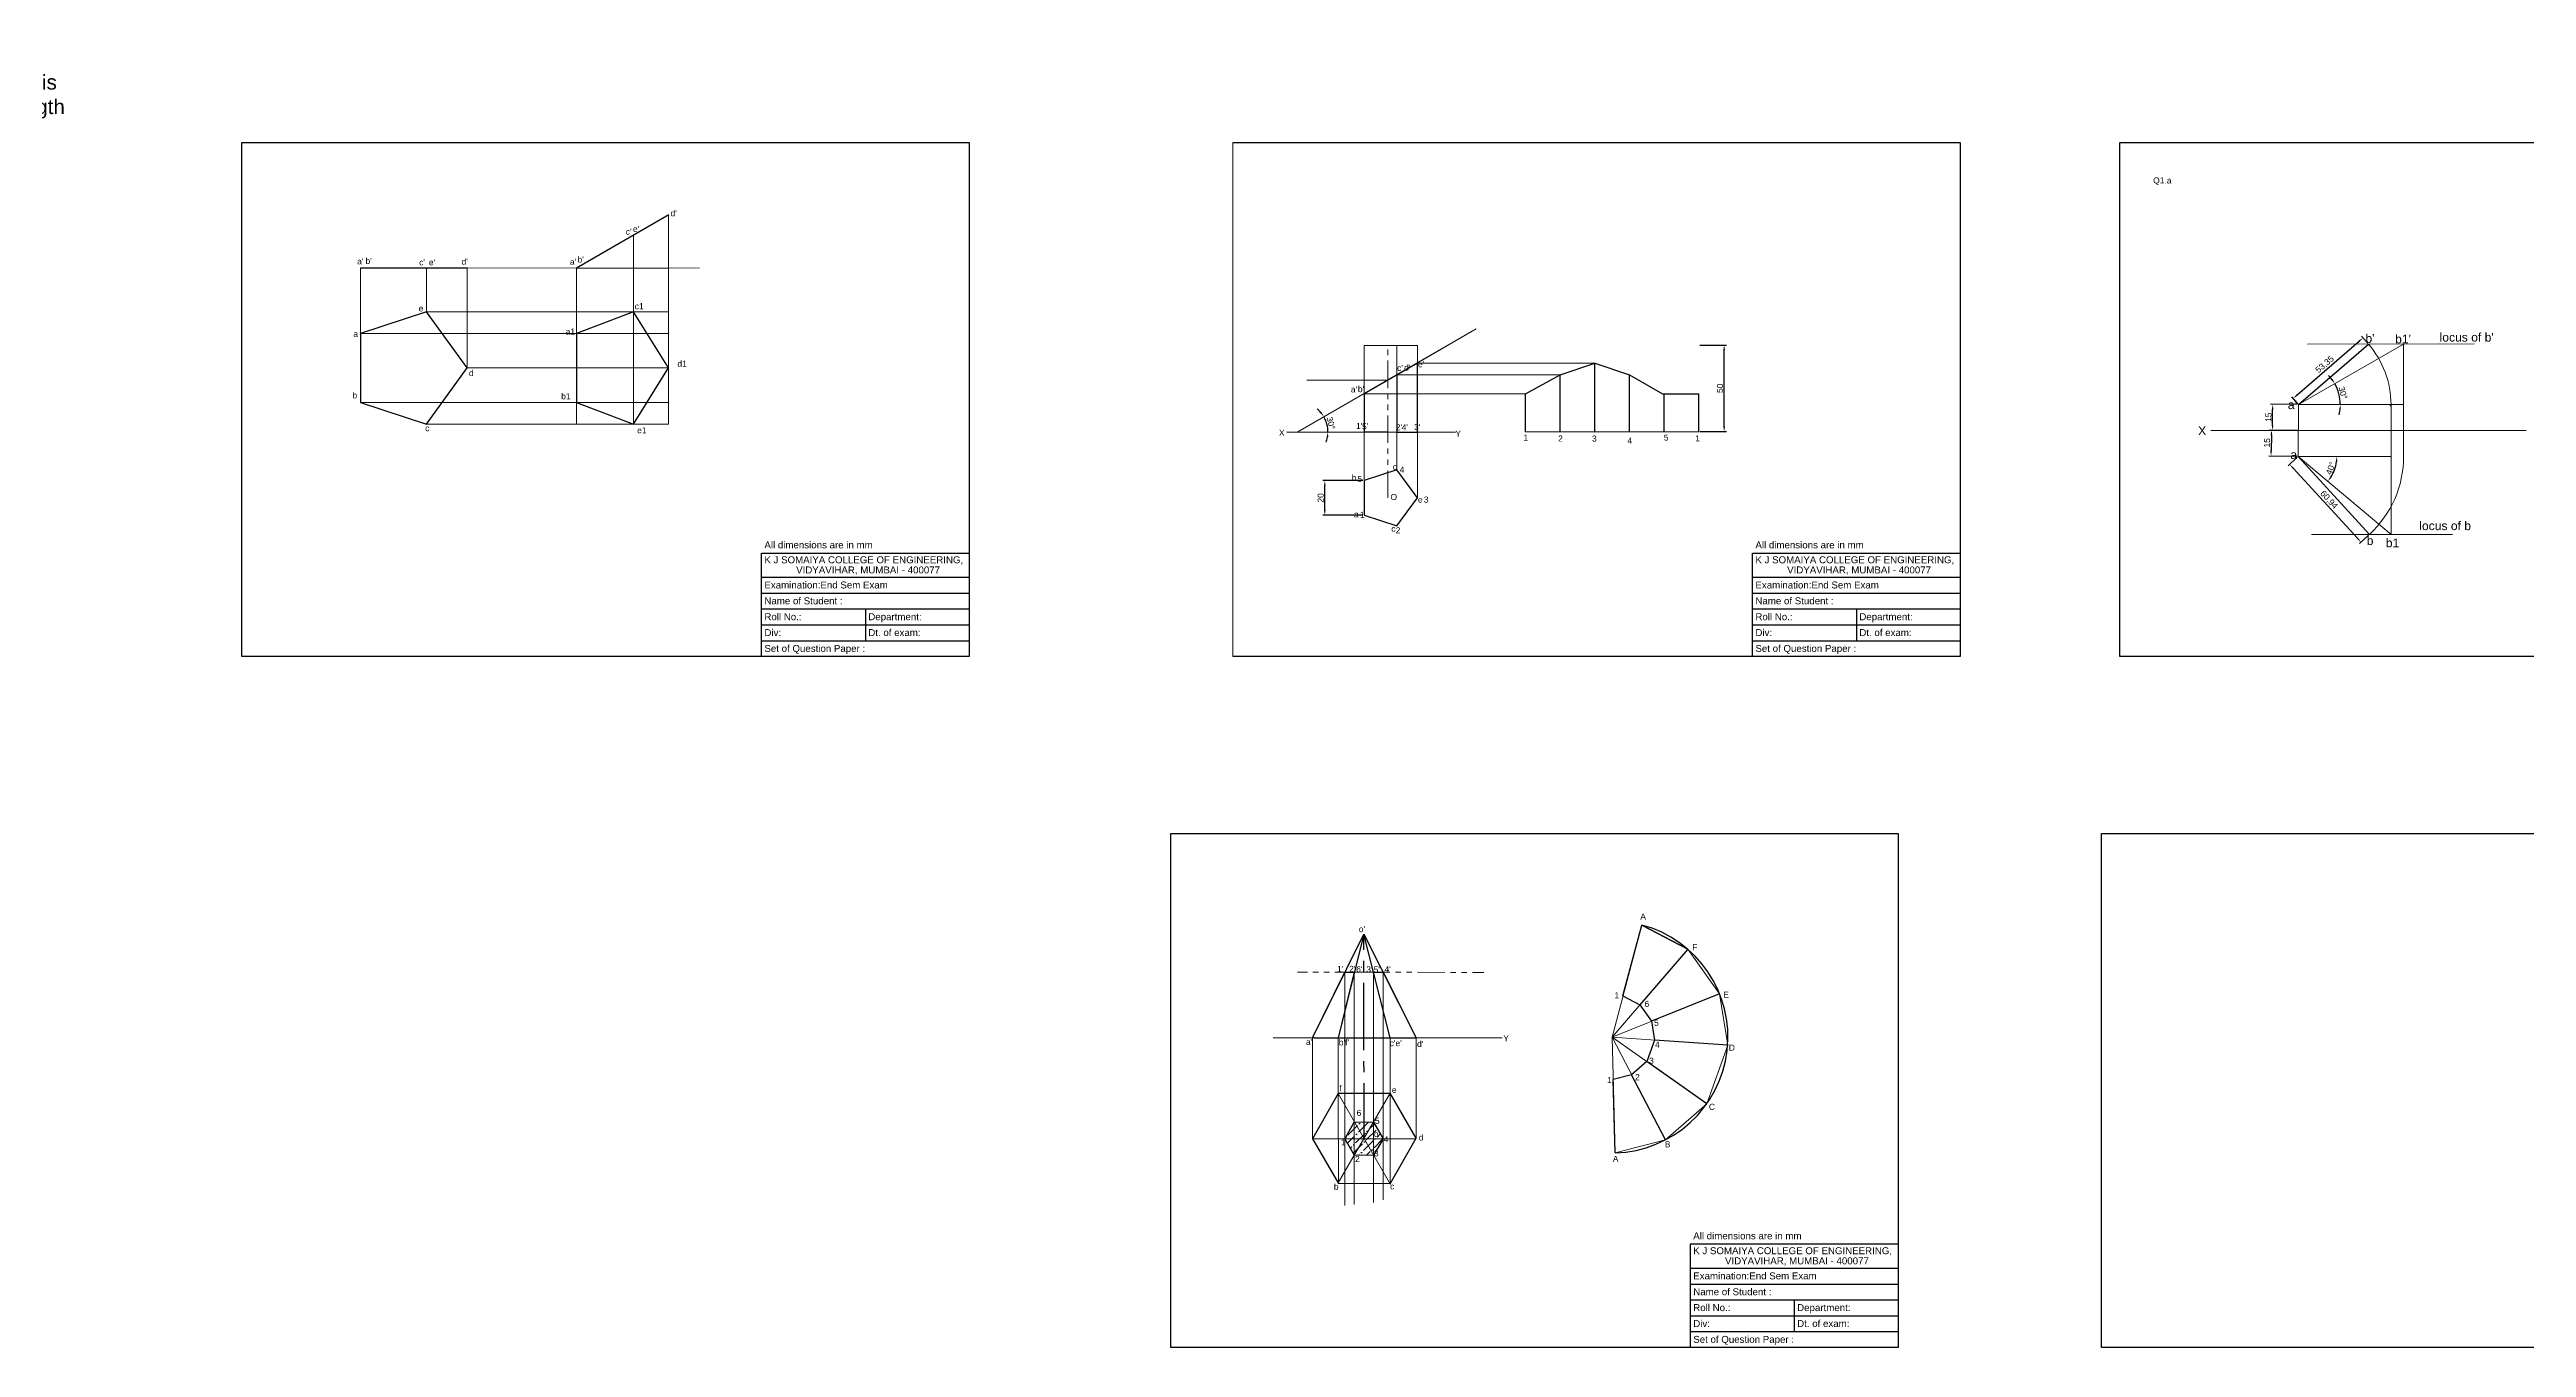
# Model space of a CAD drawing. Header units: millimetres. Extents: x 2649 to 6569, y 570 to 2859.
# Drawn here: x 3598 to 5028, y 570 to 1320 of the extents above; entities that cross this region are included whole.
import ezdxf

# ---------------------------------------------------------------- set-up
doc = ezdxf.new("R2010")
doc.units = ezdxf.units.MM
doc.linetypes.add('CENTER', pattern=[50.8, 31.75, -6.35, 6.35, -6.35])
doc.linetypes.add('PHANTOM2', pattern=[31.75, 15.875, -3.175, 3.175, -3.175, 3.175, -3.175])
doc.styles.get("Standard").update_dxf_attribs({"font": 'arial.ttf', "height": 3.5})
doc.dimstyles.new('ISO-25', dxfattribs={"dimtxt": 3, "dimasz": 3, "dimexe": 1.25, "dimexo": 0.625, "dimtad": 1, "dimtxsty": 'Standard', "dimcen": 2.5, "dimadec": 0, "dimazin": 0, "dimtfac": 1, "dimtmove": 0, "dimatfit": 3, "dimfxl": 1, "dimarcsym": 0})

# ---------------------------------------------------------------- blocks, each defined once
blk = doc.blocks.new('*D36')
at = {"color": 0, "lineweight": -2, "transparency": 16777216}
for start, end in [(39.9355, 49.8709), (359.8942, 30), (340.0233, 349.9587)]:
    blk.add_arc((4318.9, 1099.1), 17.3, start, end, dxfattribs=at)
at = {"color": 0, "lineweight": 9, "transparency": 16777216}
for points in [[(4332.6, 1110.5), (4331.7, 1110), (4333.9, 1107.8)], [(4335.4, 1096.1), (4336.4, 1096.1), (4336.2, 1099.1)]]:
    blk.add_solid(points, dxfattribs=at)
at = {"layer": 'Defpoints', "color": 0, "lineweight": 9, "transparency": 16777216}
for p in [(4421.9, 1158.6), (4335.9, 1102.1), (4312.5, 1099.1), (4318.9, 1099.1), (4408.7, 1099)]:
    blk.add_point(p, dxfattribs=at)
at = {"color": 0, "lineweight": 9, "transparency": 16777216, "insert": (4337.9, 1104.2), "char_height": 3.5, "attachment_point": 5, "rotation": 284.9471}
blk.add_mtext('30°', dxfattribs=at)
blk = doc.blocks.new('*D37')
at = {"color": 0, "lineweight": -2, "transparency": 16777216}
for p, q in [((4551, 1149.3), (4566.3, 1149.3)), ((4565, 1102.3), (4565, 1146.3)), ((4551, 1099.3), (4566.3, 1099.3))]:
    blk.add_line(p, q, dxfattribs=at)
at = {"color": 0, "lineweight": 9, "transparency": 16777216}
for points in [[(4564.5, 1146.3), (4565.5, 1146.3), (4565, 1149.3)], [(4564.5, 1102.3), (4565.5, 1102.3), (4565, 1099.3)]]:
    blk.add_solid(points, dxfattribs=at)
at = {"layer": 'Defpoints', "color": 0, "lineweight": 9, "transparency": 16777216}
for p in [(4550.3, 1149.3), (4565, 1149.3), (4550.3, 1099.3)]:
    blk.add_point(p, dxfattribs=at)
at = {"color": 0, "lineweight": 9, "transparency": 16777216, "insert": (4562.6, 1124.3), "char_height": 3.5, "attachment_point": 5, "rotation": 90}
blk.add_mtext('50', dxfattribs=at)
blk = doc.blocks.new('*D38')
at = {"color": 0, "lineweight": -2, "transparency": 16777216}
for p, q in [((4356.4, 1071), (4333.2, 1071)), ((4334.4, 1054), (4334.4, 1068)), ((4356.4, 1051), (4333.2, 1051))]:
    blk.add_line(p, q, dxfattribs=at)
at = {"color": 0, "lineweight": 9, "transparency": 16777216}
for points in [[(4333.9, 1068), (4334.9, 1068), (4334.4, 1071)], [(4333.9, 1054), (4334.9, 1054), (4334.4, 1051)]]:
    blk.add_solid(points, dxfattribs=at)
at = {"layer": 'Defpoints', "color": 0, "lineweight": 9, "transparency": 16777216}
for p in [(4334.4, 1071), (4357, 1071), (4357, 1051)]:
    blk.add_point(p, dxfattribs=at)
at = {"color": 0, "lineweight": 9, "transparency": 16777216, "insert": (4332, 1061), "char_height": 3.5, "attachment_point": 5, "rotation": 90}
blk.add_mtext('20', dxfattribs=at)
blk = doc.blocks.new('*D39')
at = {"color": 0, "lineweight": -2, "transparency": 16777216}
for p, q in [((4896.1, 1114.9), (4880.5, 1115.1)), ((4881.7, 1103), (4881.7, 1112)), ((4895.9, 1099.9), (4880.4, 1100.1))]:
    blk.add_line(p, q, dxfattribs=at)
at = {"color": 0, "lineweight": 9, "transparency": 16777216}
for points in [[(4881.2, 1112), (4882.2, 1112), (4881.8, 1115)], [(4881.2, 1103), (4882.2, 1103), (4881.6, 1100)]]:
    blk.add_solid(points, dxfattribs=at)
at = {"layer": 'Defpoints', "color": 0, "lineweight": 9, "transparency": 16777216}
for p in [(4881.8, 1115), (4896.7, 1114.9), (4896.6, 1099.9)]:
    blk.add_point(p, dxfattribs=at)
at = {"color": 0, "lineweight": 9, "transparency": 16777216, "insert": (4879.3, 1107.6), "char_height": 3.5, "attachment_point": 5, "rotation": 89.3872}
blk.add_mtext('15', dxfattribs=at)
blk = doc.blocks.new('*D40')
at = {"color": 0, "lineweight": -2, "transparency": 16777216}
for p, q in [((4896.1, 1099.9), (4879.9, 1100.2)), ((4881, 1097.2), (4880.8, 1088.2)), ((4895.8, 1084.9), (4879.5, 1085.2))]:
    blk.add_line(p, q, dxfattribs=at)
at = {"color": 0, "lineweight": 9, "transparency": 16777216}
for points in [[(4880.3, 1088.2), (4881.3, 1088.2), (4880.8, 1085.2)], [(4880.5, 1097.2), (4881.5, 1097.2), (4881.1, 1100.2)]]:
    blk.add_solid(points, dxfattribs=at)
at = {"layer": 'Defpoints', "color": 0, "lineweight": 9, "transparency": 16777216}
for p in [(4896.7, 1099.9), (4880.8, 1085.2), (4896.4, 1084.9)]:
    blk.add_point(p, dxfattribs=at)
at = {"color": 0, "lineweight": 9, "transparency": 16777216, "insert": (4878.5, 1092.8), "char_height": 3.5, "attachment_point": 5, "rotation": 88.7744}
blk.add_mtext('15', dxfattribs=at)
blk = doc.blocks.new('*D41')
at = {"color": 0, "lineweight": -2, "transparency": 16777216}
for p, q in [((4895.8, 1120.5), (4931.6, 1151.5)), ((4936.6, 1150.3), (4933.1, 1154.4)), ((4896.3, 1115.4), (4892.8, 1119.4))]:
    blk.add_line(p, q, dxfattribs=at)
at = {"color": 0, "lineweight": 9, "transparency": 16777216}
for points in [[(4931.3, 1151.9), (4931.9, 1151.1), (4933.9, 1153.5)], [(4895.5, 1120.8), (4896.2, 1120.1), (4893.6, 1118.5)]]:
    blk.add_solid(points, dxfattribs=at)
at = {"layer": 'Defpoints', "color": 0, "lineweight": 9, "transparency": 16777216}
for p in [(4933.9, 1153.5), (4937, 1149.8), (4896.7, 1114.9)]:
    blk.add_point(p, dxfattribs=at)
at = {"color": 0, "lineweight": 9, "transparency": 16777216, "insert": (4911.9, 1138), "char_height": 3.5, "attachment_point": 5, "rotation": 40.9505}
blk.add_mtext('53,35', dxfattribs=at)
blk = doc.blocks.new('*D42')
at = {"color": 0, "lineweight": -2, "transparency": 16777216}
for p, q in [((4895.9, 1084.5), (4890.6, 1079.6)), ((4893.6, 1078.2), (4930.7, 1037.7)), ((4937.1, 1039.5), (4931.8, 1034.6))]:
    blk.add_line(p, q, dxfattribs=at)
at = {"color": 0, "lineweight": 9, "transparency": 16777216}
for points in [[(4893.9, 1078.5), (4893.2, 1077.9), (4891.5, 1080.4)], [(4931, 1038), (4930.3, 1037.4), (4932.7, 1035.5)]]:
    blk.add_solid(points, dxfattribs=at)
at = {"layer": 'Defpoints', "color": 0, "lineweight": 9, "transparency": 16777216}
for p in [(4896.4, 1084.9), (4932.7, 1035.5), (4937.6, 1039.9)]:
    blk.add_point(p, dxfattribs=at)
at = {"color": 0, "lineweight": 9, "transparency": 16777216, "insert": (4914.1, 1059.8), "char_height": 3.5, "attachment_point": 5, "rotation": 312.4876}
blk.add_mtext('60,94', dxfattribs=at)
blk = doc.blocks.new('*D43')
at = {"color": 0, "lineweight": -2, "transparency": 16777216}
for start, end in [(37.1368, 44.2735), (360, 30), (345.7265, 352.8632)]:
    blk.add_arc((4896.7, 1114.9), 24.1, start, end, dxfattribs=at)
at = {"color": 0, "lineweight": 9, "transparency": 16777216}
for points in [[(4916.4, 1129.7), (4915.5, 1129.2), (4917.6, 1126.9)], [(4920.1, 1111.9), (4921.1, 1111.9), (4920.8, 1114.9)]]:
    blk.add_solid(points, dxfattribs=at)
at = {"layer": 'Defpoints', "color": 0, "lineweight": 9, "transparency": 16777216}
for p in [(4957.3, 1149.9), (4920.5, 1119.1), (4896.7, 1114.9), (4896.7, 1114.9), (4950.1, 1114.9)]:
    blk.add_point(p, dxfattribs=at)
at = {"color": 0, "lineweight": 9, "transparency": 16777216, "insert": (4922.3, 1121.7), "char_height": 3.5, "attachment_point": 5, "rotation": 285}
blk.add_mtext('30°', dxfattribs=at)
blk = doc.blocks.new('*D44')
at = {"color": 0, "lineweight": -2, "transparency": 16777216}
blk.add_arc((4896.4, 1084.9), 22.4, 327.7465, 352.3118, dxfattribs=at)
at = {"color": 0, "lineweight": 9, "transparency": 16777216}
for points in [[(4915.7, 1072.7), (4914.9, 1073.2), (4913.6, 1070.5)], [(4918.1, 1081.9), (4919.1, 1081.9), (4918.8, 1084.9)]]:
    blk.add_solid(points, dxfattribs=at)
at = {"layer": 'Defpoints', "color": 0, "lineweight": 9, "transparency": 16777216}
for p in [(4896.4, 1084.9), (4896.4, 1084.9), (4916.4, 1074.9), (4950.1, 1084.9), (4950.1, 1039.9)]:
    blk.add_point(p, dxfattribs=at)
at = {"color": 0, "lineweight": 9, "transparency": 16777216, "insert": (4915.2, 1078.1), "char_height": 3.5, "attachment_point": 5, "rotation": 70.0291}
blk.add_mtext('40°', dxfattribs=at)

msp = doc.modelspace()

# ---------------------------------------------------------------- hatches: boundary and pattern name
at = {"lineweight": 30, "transparency": 33554687}
h = msp.add_hatch(dxfattribs=at)
h.set_pattern_fill('ANSI36', color=256)
h.set_pattern_definition([(45, (576.5506, 24.432), (1.683798, 6.173926), [7.9375, -1.5875, 0, -1.5875])])
h.paths.add_polyline_path([(4351.431, 700.633), (4351.431, 690.811), (4356.873, 690.811), (4356.987, 691.009)])
h.paths.add_polyline_path([(4356.873, 690.811), (4351.431, 690.811), (4351.431, 681.39), (4351.432, 681.388)])
h.paths.add_polyline_path([(4351.431, 690.811), (4345.992, 690.811), (4351.431, 681.39)])
h.paths.add_polyline_path([(4351.431, 700.633), (4345.992, 690.811), (4351.431, 690.811)])
h.paths.add_polyline_path([(4357.082, 700.541), (4351.431, 700.633), (4356.987, 691.009), (4357.101, 691.206)])
h.paths.add_polyline_path([(4362.439, 700.453), (4357.082, 700.541), (4357.101, 691.206)])
h.paths.add_polyline_path([(4362.439, 700.453), (4357.101, 691.206), (4356.987, 691.009), (4357.102, 690.811), (4362.439, 690.811)])
h.paths.add_polyline_path([(4368.015, 690.811), (4362.439, 690.811), (4362.439, 681.566), (4362.558, 681.36)])
h.paths.add_polyline_path([(4362.439, 700.453), (4362.439, 690.811), (4368.015, 690.811)])
h.paths.add_polyline_path([(4362.439, 690.811), (4357.102, 690.811), (4362.439, 681.566)], flags=17)
h.paths.add_polyline_path([(4357.102, 690.811), (4356.873, 690.811), (4351.432, 681.388), (4362.439, 681.566)])
h.paths.add_polyline_path([(4361.825, 679.713), (4366.332, 679.713), (4366.332, 685.078), (4361.825, 685.078)], flags=9)
h.paths.add_polyline_path([(4362.039, 691.085), (4366.084, 691.085), (4366.084, 695.06), (4362.039, 695.06)], flags=9)

# ---------------------------------------------------------------- linework, layer by layer
at = {"transparency": 33554687}
for p, q in [((3709.112, 1266.341), (4129.112, 1266.341)), ((3709.112, 969.341), (3709.112, 1266.341)), ((4129.112, 1266.341), (4129.112, 969.341)), ((4281.372, 1266.341), (4701.372, 1266.341)), ((4701.372, 1266.341), (4701.372, 969.341)), ((4793.456, 1266.341), (5213.456, 1266.341)), ((4793.456, 969.341), (4793.456, 1266.341)), ((4009.112, 1029.164), (4129.112, 1029.164)), ((4009.112, 969.341), (4009.112, 1029.164)), ((4581.372, 1029.164), (4701.372, 1029.164)), ((4581.372, 969.341), (4581.372, 1029.164)), ((4009.112, 1015.174), (4129.112, 1015.174)), ((4009.112, 1006.008), (4129.112, 1006.008)), ((4581.372, 1015.174), (4701.372, 1015.174)), ((4581.372, 1006.008), (4701.372, 1006.008)), ((4009.112, 996.841), (4129.112, 996.841)), ((4009.112, 987.674), (4129.112, 987.674)), ((4069.112, 996.841), (4069.112, 978.508)), ((4581.372, 996.841), (4701.372, 996.841)), ((4581.372, 987.674), (4701.372, 987.674)), ((4641.372, 996.841), (4641.372, 978.508)), ((4009.112, 978.508), (4129.112, 978.508)), ((4581.372, 978.508), (4701.372, 978.508)), ((4129.112, 969.341), (3709.112, 969.341)), ((4129.112, 969.341), (4009.112, 969.341)), ((4701.372, 969.341), (4281.372, 969.341)), ((4701.372, 969.341), (4581.372, 969.341)), ((5213.456, 969.341), (4793.456, 969.341)), ((4245.468, 867.22), (4665.468, 867.22)), ((4245.468, 570.22), (4245.468, 867.22)), ((4665.468, 867.22), (4665.468, 570.22)), ((4782.92, 867.22), (5202.92, 867.22)), ((4782.92, 570.22), (4782.92, 867.22)), ((4327.217, 749.042), (4356.869, 809.042)), ((4356.869, 809.042), (4342.045, 749.042)), ((4356.869, 809.042), (4387.216, 749.042)), ((4372.044, 749.042), (4356.869, 809.042)), ((4545.468, 630.044), (4665.468, 630.044)), ((4545.468, 570.22), (4545.468, 630.044)), ((4545.468, 616.054), (4665.468, 616.054)), ((4545.468, 606.887), (4665.468, 606.887)), ((4545.468, 597.72), (4665.468, 597.72)), ((4545.468, 588.554), (4665.468, 588.554)), ((4605.468, 597.72), (4605.468, 579.387)), ((4545.468, 579.387), (4665.468, 579.387)), ((4665.468, 570.22), (4245.468, 570.22)), ((4665.468, 570.22), (4545.468, 570.22)), ((5202.92, 570.22), (4782.92, 570.22))]:
    msp.add_line(p, q, dxfattribs=at)
at = {"lineweight": 9, "transparency": 33554687}
for p, q in [((4281.372, 1266.341), (4281.372, 969.341)), ((3777.568, 1193.997), (3973.39, 1193.737)), ((4421.876, 1158.585), (4318.885, 1099.122)), ((4370.812, 1129.103), (4421.876, 1158.585)), ((4357.049, 1099.119), (4357.049, 1149.119)), ((4387.826, 1149.083), (4357.049, 1149.119)), ((4376.07, 1099.097), (4376.07, 1149.097)), ((4387.826, 1099.083), (4387.826, 1149.083)), ((4896.723, 1114.884), (4957.345, 1149.884)), ((4977.854, 1149.919), (4901.799, 1149.787)), ((4957.345, 1149.884), (4998.026, 1149.955)), ((4957.345, 1149.884), (4957.345, 1084.885)), ((4370.38, 1128.853), (4376.07, 1132.138)), ((4470.337, 1099.235), (4470.337, 1132.138)), ((4470.337, 1099.326), (4470.337, 1132.138)), ((4370.812, 1129.103), (4323.986, 1129.103)), ((4896.723, 1114.884), (4896.402, 1084.885)), ((4896.723, 1099.884), (4896.723, 1114.884)), ((4896.723, 1114.884), (4957.345, 1114.884)), ((4950.071, 1114.884), (4896.723, 1114.884)), ((4950.071, 1039.945), (4950.071, 1114.884)), ((4357.049, 1070.978), (4357.049, 1099.119)), ((4376.07, 1077.158), (4376.07, 1099.097)), ((4387.826, 1060.978), (4387.826, 1099.083)), ((4845.992, 1099.884), (4896.723, 1099.884)), ((4865.912, 1099.884), (5028.177, 1099.884)), ((4357.049, 1070.978), (4366.568, 1074.04)), ((4896.402, 1084.885), (4950.071, 1039.945)), ((4896.402, 1084.885), (4950.071, 1084.885)), ((4950.071, 1084.885), (4896.402, 1084.885)), ((4966.157, 1039.945), (4904.138, 1039.945)), ((4950.071, 1039.945), (4985.613, 1039.945)), ((4500.286, 749.563), (4517.449, 814.255)), ((4543.984, 800.259), (4500.286, 749.563)), ((4562.394, 774.507), (4543.984, 800.259)), ((4500.286, 749.563), (4562.394, 774.507)), ((4567.052, 744.871), (4562.394, 774.507)), ((4562.394, 774.507), (4567.052, 744.871)), ((4500.286, 749.563), (4502.019, 682.655)), ((4567.052, 744.871), (4500.286, 749.563)), ((4500.286, 749.563), (4531.072, 690.133)), ((4500.286, 749.563), (4554.94, 710.929)), ((4554.94, 710.929), (4567.052, 744.871)), ((4531.072, 690.133), (4554.94, 710.929)), ((4502.019, 682.655), (4531.072, 690.133))]:
    msp.add_line(p, q, dxfattribs=at)
at = {"lineweight": 30, "transparency": 33554687}
for p, q in [((3902.259, 1193.831), (3955.689, 1224.679)), ((3777.568, 1193.997), (3839.264, 1193.997)), ((3902.259, 1193.831), (3955.443, 1193.761)), ((3935.23, 1168.405), (3902.259, 1156.044)), ((3955.443, 1136.044), (3935.23, 1168.405)), ((3902.259, 1156.044), (3902.259, 1116.044)), ((4896.723, 1114.884), (4937.015, 1149.848)), ((3935.23, 1103.683), (3955.443, 1136.044)), ((4387.826, 1138.926), (4357.049, 1121.157)), ((4376.07, 1132.138), (4376.07, 1099.013)), ((4387.826, 1098.992), (4387.826, 1138.926)), ((4450.337, 1121.157), (4470.337, 1132.138)), ((4470.337, 1132.138), (4490.337, 1138.926)), ((4470.337, 1099.326), (4470.337, 1132.138)), ((4490.337, 1099.235), (4490.337, 1138.926)), ((4490.337, 1138.926), (4510.336, 1132.138)), ((4510.336, 1099.29), (4510.336, 1132.138)), ((4510.336, 1132.138), (4529.358, 1121.157)), ((3902.259, 1116.044), (3935.23, 1103.683)), ((4357.049, 1121.157), (4357.049, 1099.119)), ((4450.337, 1099.235), (4450.337, 1121.157)), ((4529.358, 1121.157), (4550.337, 1121.157)), ((4530.336, 1099.29), (4530.336, 1121.157)), ((4550.337, 1099.326), (4550.337, 1121.157)), ((4312.503, 1099.129), (4409.77, 1098.952)), ((4357.049, 1099.119), (4370.812, 1099.119)), ((4376.07, 1099.013), (4387.826, 1098.992)), ((4450.337, 1099.235), (4550.337, 1099.326)), ((4896.402, 1084.885), (4937.564, 1039.945)), ((4506.581, 773.292), (4517.449, 814.255)), ((4543.984, 800.259), (4517.449, 814.255)), ((4517.449, 814.255), (4543.984, 800.259)), ((4517.449, 814.255), (4543.984, 800.259)), ((4327.217, 749.042), (4345.992, 787.032)), ((4351.431, 787.032), (4342.045, 749.042)), ((4345.992, 787.032), (4351.431, 787.032)), ((4372.044, 749.042), (4362.439, 787.018)), ((4362.439, 787.018), (4368.015, 787.005)), ((4368.015, 787.005), (4387.216, 749.042)), ((4543.984, 800.259), (4516.315, 768.158)), ((4506.581, 773.292), (4516.315, 768.158)), ((4562.394, 774.507), (4523.068, 758.712)), ((4516.315, 768.158), (4523.068, 758.712)), ((4523.068, 758.712), (4524.776, 747.842)), ((4328.406, 749.042), (4327.217, 749.042)), ((4328.406, 749.042), (4387.216, 749.042)), ((4342.045, 749.042), (4372.044, 749.042)), ((4524.776, 747.842), (4520.333, 735.392)), ((4567.052, 744.871), (4524.776, 747.842)), ((4520.333, 735.392), (4511.579, 727.764)), ((4554.94, 710.929), (4520.333, 735.392)), ((4342.045, 716.89), (4372.044, 717.089)), ((4342.045, 716.89), (4372.044, 717.089)), ((4511.579, 727.764), (4500.922, 725.021)), ((4502.019, 682.655), (4500.922, 725.021)), ((4531.072, 690.133), (4511.579, 727.764)), ((4351.431, 700.633), (4345.992, 690.811)), ((4345.992, 690.811), (4351.432, 681.388)), ((4351.431, 700.633), (4362.439, 700.453)), ((4362.439, 700.453), (4368.015, 690.811)), ((4368.015, 690.811), (4362.558, 681.36)), ((4351.432, 681.388), (4362.439, 681.566))]:
    msp.add_line(p, q, dxfattribs=at)
at = {"lineweight": 9, "transparency": 33554559}
for p, q in [((3955.443, 1224.537), (3955.443, 1103.683)), ((3935.23, 1212.809), (3935.23, 1103.683)), ((3777.568, 1156.044), (3777.568, 1193.997)), ((3815.611, 1168.405), (3815.611, 1193.947)), ((3839.122, 1136.044), (3839.122, 1193.915)), ((3902.259, 1193.831), (3902.259, 1103.683)), ((3815.611, 1168.405), (3955.443, 1168.405)), ((3777.568, 1156.044), (3955.443, 1156.044)), ((3839.122, 1136.044), (3955.443, 1136.044)), ((3777.568, 1116.044), (3955.443, 1116.044)), ((4529.358, 1121.157), (4550.337, 1121.157)), ((3815.611, 1103.683), (3955.443, 1103.683))]:
    msp.add_line(p, q, dxfattribs=at)
at = {"linetype": 'PHANTOM2', "lineweight": 9, "transparency": 33554687}
msp.add_line((4370.812, 1060.978), (4370.812, 1149.103), dxfattribs=at)
at = {"lineweight": 9, "transparency": 33554495}
for p, q in [((4376.07, 1132.138), (4470.337, 1132.138)), ((4387.826, 1138.926), (4490.337, 1138.926)), ((4357.049, 1121.157), (4450.337, 1121.157))]:
    msp.add_line(p, q, dxfattribs=at)
at = {"linetype": 'CENTER', "lineweight": 30, "transparency": 33554687}
for p, q in [((4356.987, 749.042), (4356.869, 809.042)), ((4357.101, 691.206), (4356.987, 749.042))]:
    msp.add_line(p, q, dxfattribs=at)
at = {"linetype": 'PHANTOM2', "lineweight": 0, "transparency": 33554687}
for q in [(4318.552, 787.032), (4426.279, 786.876)]:
    msp.add_line((4356.104, 787.032), q, dxfattribs=at)
at = {"lineweight": 0, "transparency": 33554559}
for p, q in [((4345.992, 787.032), (4345.992, 652.264)), ((4351.431, 787.032), (4351.431, 652.773)), ((4362.439, 787.018), (4362.439, 654.045)), ((4368.015, 787.005), (4368.015, 655.572))]:
    msp.add_line(p, q, dxfattribs=at)
at = {"lineweight": 0, "transparency": 33554687}
for p, q in [((4304.619, 749.042), (4342.045, 749.042)), ((4327.217, 690.811), (4327.217, 749.042)), ((4342.045, 749.042), (4328.406, 749.042)), ((4342.045, 749.042), (4342.045, 716.89)), ((4372.044, 717.089), (4372.044, 749.042)), ((4372.044, 749.042), (4387.216, 749.042)), ((4387.216, 749.042), (4372.044, 749.042)), ((4387.216, 749.042), (4387.216, 691.208)), ((4387.216, 749.042), (4436.719, 749.042)), ((4342.389, 664.93), (4342.045, 716.89)), ((4342.045, 716.89), (4372.388, 664.335)), ((4372.044, 717.089), (4342.158, 665.324)), ((4372.044, 717.089), (4372.044, 665.126)), ((4327.217, 690.811), (4386.99, 690.811))]:
    msp.add_line(p, q, dxfattribs=at)
at = {"lineweight": 30, "transparency": 33554687}
for points in [[(3777.568, 1156.044), (3777.568, 1116.044), (3815.611, 1103.683), (3839.122, 1136.044), (3815.611, 1168.405)], [(4357.049, 1070.978), (4357.049, 1050.978), (4376.07, 1044.798), (4387.826, 1060.978), (4376.07, 1077.158)], [(4327.217, 690.811), (4342.389, 664.93), (4372.388, 665.129), (4387.216, 691.208), (4372.044, 717.089), (4342.045, 716.89)]]:
    msp.add_lwpolyline(points, close=True, dxfattribs=at)
at = {"lineweight": 9, "transparency": 33554687}
for centre, radius, start, end in [((4896.723, 1114.884), 53.348, 0, 40.950472), ((4896.402, 1084.885), 60.943, 28.279758, 29.487776), ((4896.402, 1084.885), 60.943, 312.487554, 0)]:
    msp.add_arc(centre, radius, start, end, dxfattribs=at)
at = {"lineweight": 30, "transparency": 33554687}
msp.add_arc((4500.286, 749.563), 66.93, 271.483793, 75.142243, dxfattribs=at)

# ---------------------------------------------------------------- texts
for s, p in [("c'", (3930.752, 1213.053)), ("e'", (3934.886, 1214.61)), ("d'", (3956.593, 1223.695)), ("a'", (3898.44, 1195.672)), ("b'", (3902.853, 1196.992)), ('c1', (3935.907, 1170.005)), ('a1', (3896.02, 1155.352)), ('d1', (3960.566, 1136.769)), ('b1', (3893.448, 1117.956)), ('e1', (3937.307, 1098.333)), ('3', (4488.691, 1093.528))]:
    msp.add_text(s, height=3.5, dxfattribs=at).set_placement(p)
at = {"lineweight": 9, "transparency": 33554687}
for s, height, p in [("a'", 3.5, (3775.614, 1195.914)), ("b'", 3.5, (3780.461, 1196.15)), ("c'", 3.5, (3811.397, 1195.303)), ("e'", 3.5, (3817.05, 1195.342)), ("d'", 3.5, (3835.937, 1195.756)), ('e', 3.5, (3811.122, 1168.741)), ('a', 3.5, (3773.418, 1154.053)), ("b'", 5, (4935.304, 1150.624)), ("b1'", 5, (4952.428, 1150.293)), ("locus of b'", 5, (4978.125, 1151.299)), ('d', 3.5, (3840.192, 1131.368)), ("c'", 3.5, (4376.146, 1134.31)), ("d'", 3.5, (4380.182, 1134.49)), ("e'", 3.5, (4388.194, 1136.452)), ('b', 3.5, (3772.929, 1118.494)), ("a'", 3.5, (4349.413, 1121.924)), ("b'", 3.5, (4353.505, 1122.104)), ("a'", 5, (4890.497, 1112.293)), ('c', 3.5, (3814.915, 1099.526)), ("1'", 3.5, (4352.422, 1100.768)), ("5'", 3.5, (4355.872, 1100.568)), ("2'", 3.5, (4375.323, 1100.043)), ("4'", 3.5, (4378.747, 1099.943)), ("3'", 3.5, (4385.96, 1100.208)), ('X', 5, (4838.675, 1097.311)), ('X', 3.5, (4307.912, 1096.901)), ('Y', 3.5, (4409.78, 1096.413)), ('1', 3.5, (4449.135, 1094.088)), ('2', 3.5, (4469.139, 1093.585)), ('4', 3.5, (4509.118, 1092.372)), ('5', 3.5, (4530.152, 1094.11)), ('1', 3.5, (4548.322, 1093.608)), ('a', 5, (4891.964, 1083.472)), ('b', 3.5, (4349.938, 1070.889)), ('5', 3.5, (4353.2, 1070.219)), ('d', 3.5, (4373.718, 1077.262)), ('4', 3.5, (4377.636, 1075.607)), ('O', 3.5, (4372.335, 1059.783)), ('e', 3.5, (4388.194, 1058.288)), ('3', 3.5, (4391.535, 1058.278)), ('a', 3.5, (4351.196, 1049.774)), ('1', 3.5, (4354.654, 1049.484)), ('c', 3.5, (4372.802, 1041.448)), ('locus of b', 5, (4966.383, 1042.39)), ('2', 3.5, (4375.326, 1040.518)), ('b', 5, (4936.038, 1033.807)), ('b1', 5, (4947.046, 1032.519)), ('A', 3.5, (4516.566, 817.365)), ('F', 3.5, (4546.523, 799.714)), ('1', 3.5, (4501.669, 771.937)), ('E', 3.5, (4564.491, 772.279)), ('6', 3.5, (4519.01, 766.943)), ('5', 3.5, (4524.518, 756.016)), ('4', 3.5, (4525.069, 743.439)), ('D', 3.5, (4567.665, 741.65)), ('3', 3.5, (4521.65, 734.135)), ('1', 3.5, (4497.37, 722.92)), ('2', 3.5, (4513.523, 724.641)), ('C', 3.5, (4556.164, 707.51)), ('B', 3.5, (4530.74, 685.87)), ('A', 3.5, (4500.685, 677.427))]:
    msp.add_text(s, height=height, dxfattribs=at).set_placement(p)
at = {"transparency": 33554687}
for s, height, p in [('All dimensions are in mm', 4.00791, (4010.79, 1031.847)), ('All dimensions are in mm', 4.00791, (4583.05, 1031.847)), ('K J SOMAIYA COLLEGE OF ENGINEERING, ', 4.00791, (4010.79, 1023.239)), ('VIDYAVIHAR, MUMBAI - 400077', 4.00791, (4029.127, 1017.387)), ('K J SOMAIYA COLLEGE OF ENGINEERING, ', 4.00791, (4583.05, 1023.239)), ('VIDYAVIHAR, MUMBAI - 400077', 4.00791, (4601.387, 1017.387)), ('Examination:End Sem Exam ', 4.00791, (4010.79, 1008.69)), ('Name of Student : ', 4.00791, (4010.79, 999.523)), ('Examination:End Sem Exam ', 4.00791, (4583.05, 1008.69)), ('Name of Student : ', 4.00791, (4583.05, 999.523)), ('Roll No.: ', 4.0079, (4010.79, 990.357)), ('Department: ', 4.00791, (4070.79, 990.357)), ('Roll No.: ', 4.0079, (4583.05, 990.357)), ('Department: ', 4.00791, (4643.05, 990.357)), ('Set of Question Paper : ', 4.00791, (4010.79, 972.023)), ('Div: ', 4.0079, (4010.79, 981.19)), ('Dt. of exam:', 4.00791, (4070.79, 981.19)), ('Set of Question Paper : ', 4.00791, (4583.05, 972.023)), ('Div: ', 4.0079, (4583.05, 981.19)), ('Dt. of exam:', 4.00791, (4643.05, 981.19)), ('All dimensions are in mm', 4.00791, (4547.146, 632.726)), ('K J SOMAIYA COLLEGE OF ENGINEERING, ', 4.00791, (4547.146, 624.118)), ('VIDYAVIHAR, MUMBAI - 400077', 4.00791, (4565.483, 618.266)), ('Examination:End Sem Exam ', 4.00791, (4547.146, 609.569)), ('Name of Student : ', 4.00791, (4547.146, 600.403)), ('Roll No.: ', 4.0079, (4547.146, 591.236)), ('Department: ', 4.00791, (4607.146, 591.236)), ('Set of Question Paper : ', 4.00791, (4547.146, 572.903)), ('Div: ', 4.0079, (4547.146, 582.069)), ('Dt. of exam:', 4.00791, (4607.146, 582.069))]:
    msp.add_text(s, height=height, dxfattribs=at).set_placement(p)
at = {"lineweight": 0, "transparency": 33554687}
for s, p in [("o'", (4354.044, 810.15)), ("1'", (4341.451, 787.179)), ("2'", (4348.46, 787.184)), ("6'", (4352.494, 786.979)), ("3'", (4358.33, 786.934)), ("5'", (4362.562, 786.808)), ("4'", (4368.884, 786.982)), ("a'", (4323.47, 745.008)), ("b'f'", (4342.426, 744.713)), ("c'e'", (4371.842, 744.262)), ("d'", (4387.657, 743.773)), ('Y', (4437.469, 747.119)), ('f', (4342.701, 718.27)), ('e', (4373.127, 717.293)), ('6', (4352.776, 703.992)), ('5', (4363.329, 699.392)), ('1', (4343.691, 686.946)), ('o', (4362.702, 691.804)), ('4', (4368.458, 688.778)), ('d', (4388.675, 689.79)), ('2', (4351.845, 677.328)), ('3', (4362.719, 680.669)), ('b', (4339.625, 661.252)), ('c', (4372.097, 661.525))]:
    msp.add_text(s, height=3.5, dxfattribs=at).set_placement(p)
at = {"transparency": 33554687, "insert": (3166.94, 1319.569), "char_height": 8.5, "attachment_point": 1}
msp.add_mtext_dynamic_manual_height_columns('\\pxi-3,l4,t4;1.^IThe front view and top view of a line measures 55 mm and 65 mm respectively. Their end projectors are 40 mm apart and one end of the line is 10 mm above the HP and in the VP. Draw the projections and find true length and true inclination of line.', width=444.12082, gutter_width=42.5, heights=[0], dxfattribs=at)
at = {"lineweight": 9, "transparency": 33554687, "insert": (4812.715, 1246.149), "char_height": 3.5, "attachment_point": 1}
msp.add_mtext_dynamic_manual_height_columns('Q1.a', width=37.94942, gutter_width=17.5, heights=[0], dxfattribs=at)

# ---------------------------------------------------------------- dimensions: what is measured, and where the dimension line sits
at = {"lineweight": 9, "transparency": 33554687}
for base, line1, line2, picture, middle in [((4335.938, 1102.104), ((4312.503, 1099.129), (4408.656, 1098.952)), ((4421.876, 1158.585), (4318.885, 1099.122)), '*D36', (4337.943, 1104.208)), ((4920.457, 1119.069), ((4896.723, 1114.884), (4957.345, 1149.884)), ((4950.071, 1114.884), (4896.723, 1114.884)), '*D43', (4922.333, 1121.746)), ((4916.403, 1074.858), ((4896.402, 1084.885), (4950.071, 1039.945)), ((4950.071, 1084.885), (4896.402, 1084.885)), '*D44', (4915.164, 1078.068))]:
    dim = msp.add_angular_dim_2l(base=base, line1=line1, line2=line2, dimstyle='ISO-25', dxfattribs=at)
    dim.commit()
    dim.dimension.update_dxf_attribs({"geometry": picture, "text_midpoint": middle})
for base, p1, p2, picture, middle in [((4565.028, 1149.326), (4550.337, 1099.326), (4550.337, 1149.326), '*D37', (4562.616, 1124.326)), ((4334.435, 1070.978), (4357.049, 1050.978), (4357.049, 1070.978), '*D38', (4332.023, 1060.978))]:
    dim = msp.add_linear_dim(base=base, p1=p1, p2=p2, angle=90, dimstyle='ISO-25', dxfattribs=at)
    dim.commit()
    dim.dimension.update_dxf_attribs({"geometry": picture, "text_midpoint": middle})
for p1, p2, distance, picture, middle in [((4896.723, 1114.884), (4937.015, 1149.848), 4.793, '*D41', (4911.94, 1138.046)), ((4896.562, 1099.884), (4896.723, 1114.884), 14.943, '*D39', (4879.289, 1107.569)), ((4896.723, 1099.884), (4896.402, 1084.885), -15.623, '*D40', (4878.531, 1092.77)), ((4896.402, 1084.885), (4937.564, 1039.945), -6.613, '*D42', (4914.119, 1059.791))]:
    dim = msp.add_aligned_dim(p1=p1, p2=p2, distance=distance, dimstyle='ISO-25', dxfattribs=at)
    dim.commit()
    dim.dimension.update_dxf_attribs({"geometry": picture, "text_midpoint": middle})

doc.saveas('drawing.dxf')
